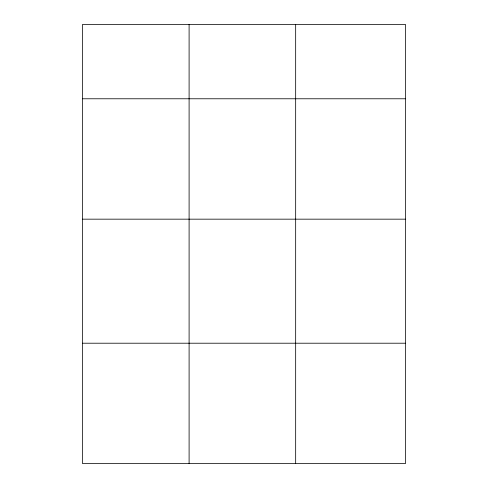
<?xml version="1.0" encoding="UTF-8"?>
<svg xmlns="http://www.w3.org/2000/svg" width="488" height="488" viewBox="0 0 488 488"><rect width="100%" height="100%" fill="white"/><g stroke="black" fill="none" stroke-linecap="round" stroke-linejoin="round"><path stroke-width="0.73" d="M405.461 98.777L405.461 463.6L82.539 463.6L82.539 24.4L405.461 24.4L405.461 98.777L82.539 98.777M82.539 219.167L405.461 219.167M82.539 343.21L405.461 343.21M295.667 24.4L295.667 463.6M189.1 24.4L189.1 463.6"/></g></svg>
